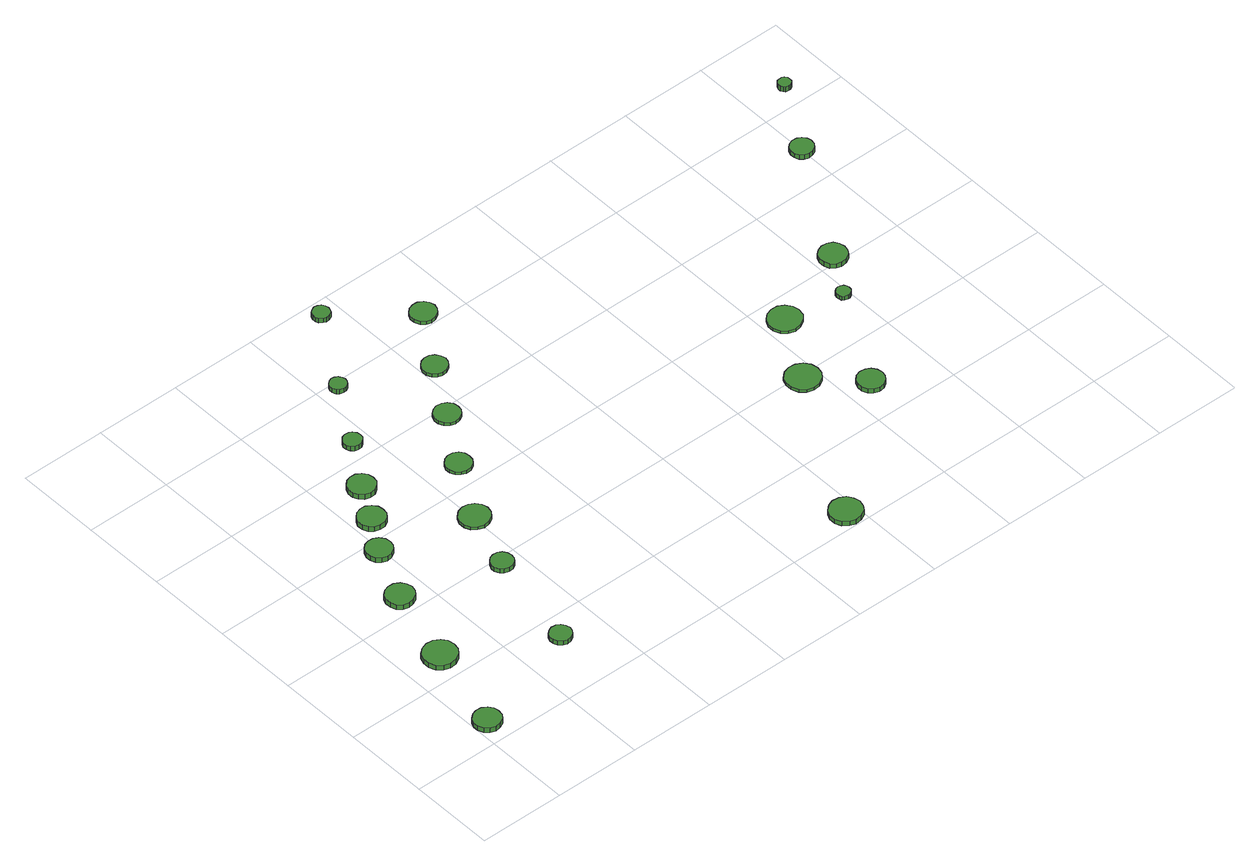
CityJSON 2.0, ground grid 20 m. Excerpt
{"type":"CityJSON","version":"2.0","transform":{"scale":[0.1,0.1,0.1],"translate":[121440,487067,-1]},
"CityObjects":{
"tree1":{"type":"SolitaryVegetationObject","attributes":{"function":"something"},"geometry":[{"type":"MultiSurface","lod":"1","boundaries":[[[0,1,2,3,4,5,6,7,8,9,10,11,12,13,14]],[[15,16,17,18,19,20,21,22,23,24,25,26,27,28,29]],[[0,29,28,1]],[[1,28,27,2]],[[2,27,26,3]],[[3,26,25,4]],[[4,25,24,5]],[[5,24,23,6]],[[6,23,22,7]],[[7,22,21,8]],[[8,21,20,9]],[[9,20,19,10]],[[10,19,18,11]],[[11,18,17,12]],[[12,17,16,13]],[[13,16,15,14]],[[14,15,29,0]]]}]},
"tree2":{"type":"SolitaryVegetationObject","attributes":{"function":"something"},"geometry":[{"type":"MultiSurface","lod":"1","boundaries":[[[30,31,32,33,34,35,36,37,38,39,40,41,42,43,44]],[[45,46,47,48,49,50,51,52,53,54,55,56,57,58,59]],[[30,59,58,31]],[[31,58,57,32]],[[32,57,56,33]],[[33,56,55,34]],[[34,55,54,35]],[[35,54,53,36]],[[36,53,52,37]],[[37,52,51,38]],[[38,51,50,39]],[[39,50,49,40]],[[40,49,48,41]],[[41,48,47,42]],[[42,47,46,43]],[[43,46,45,44]],[[44,45,59,30]]]}]},
"tree3":{"type":"SolitaryVegetationObject","attributes":{"function":"something"},"geometry":[{"type":"MultiSurface","lod":"1","boundaries":[[[60,61,62,63,64,65,66,67,68,69,70,71,72,73,74]],[[75,76,77,78,79,80,81,82,83,84,85,86,87,88,89]],[[60,89,88,61]],[[61,88,87,62]],[[62,87,86,63]],[[63,86,85,64]],[[64,85,84,65]],[[65,84,83,66]],[[66,83,82,67]],[[67,82,81,68]],[[68,81,80,69]],[[69,80,79,70]],[[70,79,78,71]],[[71,78,77,72]],[[72,77,76,73]],[[73,76,75,74]],[[74,75,89,60]]]}]},
"tree4":{"type":"SolitaryVegetationObject","attributes":{"function":"something"},"geometry":[{"type":"MultiSurface","lod":"1","boundaries":[[[90,91,92,93,94,95,96,97,98,99,100,101,102,103,104]],[[105,106,107,108,109,110,111,112,113,114,115,116,117,118,119]],[[90,119,118,91]],[[91,118,117,92]],[[92,117,116,93]],[[93,116,115,94]],[[94,115,114,95]],[[95,114,113,96]],[[96,113,112,97]],[[97,112,111,98]],[[98,111,110,99]],[[99,110,109,100]],[[100,109,108,101]],[[101,108,107,102]],[[102,107,106,103]],[[103,106,105,104]],[[104,105,119,90]]]}]},
"tree5":{"type":"SolitaryVegetationObject","attributes":{"function":"something"},"geometry":[{"type":"MultiSurface","lod":"1","boundaries":[[[120,121,122,123,124,125,126,127,128,129,130,131,132,133,134]],[[135,136,137,138,139,140,141,142,143,144,145,146,147,148,149]],[[120,149,148,121]],[[121,148,147,122]],[[122,147,146,123]],[[123,146,145,124]],[[124,145,144,125]],[[125,144,143,126]],[[126,143,142,127]],[[127,142,141,128]],[[128,141,140,129]],[[129,140,139,130]],[[130,139,138,131]],[[131,138,137,132]],[[132,137,136,133]],[[133,136,135,134]],[[134,135,149,120]]]}]},
"tree6":{"type":"SolitaryVegetationObject","attributes":{"function":"something"},"geometry":[{"type":"MultiSurface","lod":"1","boundaries":[[[150,151,152,153,154,155,156,157,158,159,160,161,162,163,164]],[[165,166,167,168,169,170,171,172,173,174,175,176,177,178,179]],[[150,179,178,151]],[[151,178,177,152]],[[152,177,176,153]],[[153,176,175,154]],[[154,175,174,155]],[[155,174,173,156]],[[156,173,172,157]],[[157,172,171,158]],[[158,171,170,159]],[[159,170,169,160]],[[160,169,168,161]],[[161,168,167,162]],[[162,167,166,163]],[[163,166,165,164]],[[164,165,179,150]]]}]},
"tree7":{"type":"SolitaryVegetationObject","attributes":{"function":"something"},"geometry":[{"type":"MultiSurface","lod":"1","boundaries":[[[180,181,182,183,184,185,186,187,188,189,190,191,192,193,194]],[[195,196,197,198,199,200,201,202,203,204,205,206,207,208,209]],[[180,209,208,181]],[[181,208,207,182]],[[182,207,206,183]],[[183,206,205,184]],[[184,205,204,185]],[[185,204,203,186]],[[186,203,202,187]],[[187,202,201,188]],[[188,201,200,189]],[[189,200,199,190]],[[190,199,198,191]],[[191,198,197,192]],[[192,197,196,193]],[[193,196,195,194]],[[194,195,209,180]]]}]},
"tree8":{"type":"SolitaryVegetationObject","attributes":{"function":"something"},"geometry":[{"type":"MultiSurface","lod":"1","boundaries":[[[210,211,212,213,214,215,216,217,218,219,220,221,222,223,224]],[[225,226,227,228,229,230,231,232,233,234,235,236,237,238,239]],[[210,239,238,211]],[[211,238,237,212]],[[212,237,236,213]],[[213,236,235,214]],[[214,235,234,215]],[[215,234,233,216]],[[216,233,232,217]],[[217,232,231,218]],[[218,231,230,219]],[[219,230,229,220]],[[220,229,228,221]],[[221,228,227,222]],[[222,227,226,223]],[[223,226,225,224]],[[224,225,239,210]]]}]},
"tree9":{"type":"SolitaryVegetationObject","attributes":{"function":"something"},"geometry":[{"type":"MultiSurface","lod":"1","boundaries":[[[240,241,242,243,244,245,246,247,248,249,250,251,252,253,254]],[[255,256,257,258,259,260,261,262,263,264,265,266,267,268,269]],[[240,269,268,241]],[[241,268,267,242]],[[242,267,266,243]],[[243,266,265,244]],[[244,265,264,245]],[[245,264,263,246]],[[246,263,262,247]],[[247,262,261,248]],[[248,261,260,249]],[[249,260,259,250]],[[250,259,258,251]],[[251,258,257,252]],[[252,257,256,253]],[[253,256,255,254]],[[254,255,269,240]]]}]},
"tree10":{"type":"SolitaryVegetationObject","attributes":{"function":"something"},"geometry":[{"type":"MultiSurface","lod":"1","boundaries":[[[270,271,272,273,274,275,276,277,278,279,280,281,282,283,284]],[[285,286,287,288,289,290,291,292,293,294,295,296,297,298,299]],[[270,299,298,271]],[[271,298,297,272]],[[272,297,296,273]],[[273,296,295,274]],[[274,295,294,275]],[[275,294,293,276]],[[276,293,292,277]],[[277,292,291,278]],[[278,291,290,279]],[[279,290,289,280]],[[280,289,288,281]],[[281,288,287,282]],[[282,287,286,283]],[[283,286,285,284]],[[284,285,299,270]]]}]},
"tree11":{"type":"SolitaryVegetationObject","attributes":{"function":"something"},"geometry":[{"type":"MultiSurface","lod":"1","boundaries":[[[300,301,302,303,304,305,306,307,308,309,310,311,312,313,314]],[[315,316,317,318,319,320,321,322,323,324,325,326,327,328,329]],[[300,329,328,301]],[[301,328,327,302]],[[302,327,326,303]],[[303,326,325,304]],[[304,325,324,305]],[[305,324,323,306]],[[306,323,322,307]],[[307,322,321,308]],[[308,321,320,309]],[[309,320,319,310]],[[310,319,318,311]],[[311,318,317,312]],[[312,317,316,313]],[[313,316,315,314]],[[314,315,329,300]]]}]},
"tree12":{"type":"SolitaryVegetationObject","attributes":{"function":"something"},"geometry":[{"type":"MultiSurface","lod":"1","boundaries":[[[330,331,332,333,334,335,336,337,338,339,340,341,342,343,344]],[[345,346,347,348,349,350,351,352,353,354,355,356,357,358,359]],[[330,359,358,331]],[[331,358,357,332]],[[332,357,356,333]],[[333,356,355,334]],[[334,355,354,335]],[[335,354,353,336]],[[336,353,352,337]],[[337,352,351,338]],[[338,351,350,339]],[[339,350,349,340]],[[340,349,348,341]],[[341,348,347,342]],[[342,347,346,343]],[[343,346,345,344]],[[344,345,359,330]]]}]},
"tree13":{"type":"SolitaryVegetationObject","attributes":{"function":"something"},"geometry":[{"type":"MultiSurface","lod":"1","boundaries":[[[360,361,362,363,364,365,366,367,368,369,370,371,372,373,374]],[[375,376,377,378,379,380,381,382,383,384,385,386,387,388,389]],[[360,389,388,361]],[[361,388,387,362]],[[362,387,386,363]],[[363,386,385,364]],[[364,385,384,365]],[[365,384,383,366]],[[366,383,382,367]],[[367,382,381,368]],[[368,381,380,369]],[[369,380,379,370]],[[370,379,378,371]],[[371,378,377,372]],[[372,377,376,373]],[[373,376,375,374]],[[374,375,389,360]]]}]},
"tree14":{"type":"SolitaryVegetationObject","attributes":{"function":"something"},"geometry":[{"type":"MultiSurface","lod":"1","boundaries":[[[390,391,392,393,394,395,396,397,398,399,400,401,402,403,404]],[[405,406,407,408,409,410,411,412,413,414,415,416,417,418,419]],[[390,419,418,391]],[[391,418,417,392]],[[392,417,416,393]],[[393,416,415,394]],[[394,415,414,395]],[[395,414,413,396]],[[396,413,412,397]],[[397,412,411,398]],[[398,411,410,399]],[[399,410,409,400]],[[400,409,408,401]],[[401,408,407,402]],[[402,407,406,403]],[[403,406,405,404]],[[404,405,419,390]]]}]},
"tree15":{"type":"SolitaryVegetationObject","attributes":{"function":"something"},"geometry":[{"type":"MultiSurface","lod":"1","boundaries":[[[420,421,422,423,424,425,426,427,428,429,430,431,432,433,434]],[[435,436,437,438,439,440,441,442,443,444,445,446,447,448,449]],[[420,449,448,421]],[[421,448,447,422]],[[422,447,446,423]],[[423,446,445,424]],[[424,445,444,425]],[[425,444,443,426]],[[426,443,442,427]],[[427,442,441,428]],[[428,441,440,429]],[[429,440,439,430]],[[430,439,438,431]],[[431,438,437,432]],[[432,437,436,433]],[[433,436,435,434]],[[434,435,449,420]]]}]},
"tree16":{"type":"SolitaryVegetationObject","attributes":{"function":"something"},"geometry":[{"type":"MultiSurface","lod":"1","boundaries":[[[450,451,452,453,454,455,456,457,458,459,460,461,462,463,464]],[[465,466,467,468,469,470,471,472,473,474,475,476,477,478,479]],[[450,479,478,451]],[[451,478,477,452]],[[452,477,476,453]],[[453,476,475,454]],[[454,475,474,455]],[[455,474,473,456]],[[456,473,472,457]],[[457,472,471,458]],[[458,471,470,459]],[[459,470,469,460]],[[460,469,468,461]],[[461,468,467,462]],[[462,467,466,463]],[[463,466,465,464]],[[464,465,479,450]]]}]},
"tree17":{"type":"SolitaryVegetationObject","attributes":{"function":"something"},"geometry":[{"type":"MultiSurface","lod":"1","boundaries":[[[480,481,482,483,484,485,486,487,488,489,490,491,492,493,494]],[[495,496,497,498,499,500,501,502,503,504,505,506,507,508,509]],[[480,509,508,481]],[[481,508,507,482]],[[482,507,506,483]],[[483,506,505,484]],[[484,505,504,485]],[[485,504,503,486]],[[486,503,502,487]],[[487,502,501,488]],[[488,501,500,489]],[[489,500,499,490]],[[490,499,498,491]],[[491,498,497,492]],[[492,497,496,493]],[[493,496,495,494]],[[494,495,509,480]]]}]},
"tree18":{"type":"SolitaryVegetationObject","attributes":{"function":"something"},"geometry":[{"type":"MultiSurface","lod":"1","boundaries":[[[510,511,512,513,514,515,516,517,518,519,520,521,522,523,524]],[[525,526,527,528,529,530,531,532,533,534,535,536,537,538,539]],[[510,539,538,511]],[[511,538,537,512]],[[512,537,536,513]],[[513,536,535,514]],[[514,535,534,515]],[[515,534,533,516]],[[516,533,532,517]],[[517,532,531,518]],[[518,531,530,519]],[[519,530,529,520]],[[520,529,528,521]],[[521,528,527,522]],[[522,527,526,523]],[[523,526,525,524]],[[524,525,539,510]]]}]},
"tree19":{"type":"SolitaryVegetationObject","attributes":{"function":"something"},"geometry":[{"type":"MultiSurface","lod":"1","boundaries":[[[540,541,542,543,544,545,546,547,548,549,550,551,552,553,554]],[[555,556,557,558,559,560,561,562,563,564,565,566,567,568,569]],[[540,569,568,541]],[[541,568,567,542]],[[542,567,566,543]],[[543,566,565,544]],[[544,565,564,545]],[[545,564,563,546]],[[546,563,562,547]],[[547,562,561,548]],[[548,561,560,549]],[[549,560,559,550]],[[550,559,558,551]],[[551,558,557,552]],[[552,557,556,553]],[[553,556,555,554]],[[554,555,569,540]]]}]},
"tree20":{"type":"SolitaryVegetationObject","attributes":{"function":"something"},"geometry":[{"type":"MultiSurface","lod":"1","boundaries":[[[570,571,572,573,574,575,576,577,578,579,580,581,582,583,584]],[[585,586,587,588,589,590,591,592,593,594,595,596,597,598,599]],[[570,599,598,571]],[[571,598,597,572]],[[572,597,596,573]],[[573,596,595,574]],[[574,595,594,575]],[[575,594,593,576]],[[576,593,592,577]],[[577,592,591,578]],[[578,591,590,579]],[[579,590,589,580]],[[580,589,588,581]],[[581,588,587,582]],[[582,587,586,583]],[[583,586,585,584]],[[584,585,599,570]]]}]},
"tree21":{"type":"SolitaryVegetationObject","attributes":{"function":"something"},"geometry":[{"type":"MultiSurface","lod":"1","boundaries":[[[600,601,602,603,604,605,606,607,608,609,610,611,612,613,614]],[[615,616,617,618,619,620,621,622,623,624,625,626,627,628,629]],[[600,629,628,601]],[[601,628,627,602]],[[602,627,626,603]],[[603,626,625,604]],[[604,625,624,605]],[[605,624,623,606]],[[606,623,622,607]],[[607,622,621,608]],[[608,621,620,609]],[[609,620,619,610]],[[610,619,618,611]],[[611,618,617,612]],[[612,617,616,613]],[[613,616,615,614]],[[614,615,629,600]]]}]},
"tree22":{"type":"SolitaryVegetationObject","attributes":{"function":"something"},"geometry":[{"type":"MultiSurface","lod":"1","boundaries":[[[630,631,632,633,634,635,636,637,638,639,640,641,642,643,644]],[[645,646,647,648,649,650,651,652,653,654,655,656,657,658,659]],[[630,659,658,631]],[[631,658,657,632]],[[632,657,656,633]],[[633,656,655,634]],[[634,655,654,635]],[[635,654,653,636]],[[636,653,652,637]],[[637,652,651,638]],[[638,651,650,639]],[[639,650,649,640]],[[640,649,648,641]],[[641,648,647,642]],[[642,647,646,643]],[[643,646,645,644]],[[644,645,659,630]]]}]},
"tree23":{"type":"SolitaryVegetationObject","attributes":{"function":"something"},"geometry":[{"type":"MultiSurface","lod":"1","boundaries":[[[660,661,662,663,664,665,666,667,668,669,670,671,672,673,674]],[[675,676,677,678,679,680,681,682,683,684,685,686,687,688,689]],[[660,689,688,661]],[[661,688,687,662]],[[662,687,686,663]],[[663,686,685,664]],[[664,685,684,665]],[[665,684,683,666]],[[666,683,682,667]],[[667,682,681,668]],[[668,681,680,669]],[[669,680,679,670]],[[670,679,678,671]],[[671,678,677,672]],[[672,677,676,673]],[[673,676,675,674]],[[674,675,689,660]]]}]},
"tree24":{"type":"SolitaryVegetationObject","attributes":{"function":"something"},"geometry":[{"type":"MultiSurface","lod":"1","boundaries":[[[690,691,692,693,694,695,696,697,698,699,700,701,702,703,704]],[[705,706,707,708,709,710,711,712,713,714,715,716,717,718,719]],[[690,719,718,691]],[[691,718,717,692]],[[692,717,716,693]],[[693,716,715,694]],[[694,715,714,695]],[[695,714,713,696]],[[696,713,712,697]],[[697,712,711,698]],[[698,711,710,699]],[[699,710,709,700]],[[700,709,708,701]],[[701,708,707,702]],[[702,707,706,703]],[[703,706,705,704]],[[704,705,719,690]]]}]}
},
"vertices":[
[63,57,18],[61,70,18],[53,80,18],[42,87,18],[29,88,18],[17,84,18],[7,75,18],[2,63,18],[2,51,18],[7,39,18],[17,30,18],[29,26,18],[42,28,18],[53,34,18],[61,44,18],[61,44,6],[53,34,6],[42,28,6],[29,26,6],[17,30,6],[7,39,6],[2,51,6],[2,63,6],[7,75,6],[17,84,6],[29,88,6],[42,87,6],[53,80,6],[61,70,6],[63,57,6],
[120,258,23],[117,274,23],[108,286,23],[94,294,23],[78,296,23],[63,291,23],[51,281,23],[45,266,23],[45,250,23],[51,236,23],[63,225,23],[78,220,23],[94,222,23],[108,230,23],[117,243,23],[117,243,10],[108,230,10],[94,222,10],[78,220,10],[63,225,10],[51,236,10],[45,250,10],[45,266,10],[51,281,10],[63,291,10],[78,296,10],[94,294,10],[108,286,10],[117,274,10],[120,258,10],
[167,440,22],[164,453,22],[156,464,22],[144,471,22],[131,472,22],[118,468,22],[108,459,22],[103,447,22],[103,434,22],[108,421,22],[118,412,22],[131,408,22],[144,410,22],[156,416,22],[164,427,22],[164,427,9],[156,416,9],[144,410,9],[131,408,9],[118,412,9],[108,421,9],[103,434,9],[103,447,9],[108,459,9],[118,468,9],[131,472,9],[144,471,9],[156,464,9],[164,453,9],[167,440,9],
[331,146,17],[328,156,17],[322,165,17],[314,170,17],[303,171,17],[294,168,17],[286,161,17],[282,152,17],[282,141,17],[286,132,17],[294,125,17],[303,122,17],[314,123,17],[322,128,17],[328,136,17],[328,136,6],[322,128,6],[314,123,6],[303,122,6],[294,125,6],[286,132,6],[282,141,6],[282,152,6],[286,161,6],[294,168,6],[303,171,6],[314,170,6],[322,165,6],[328,156,6],[331,146,6],
[223,571,18],[221,583,18],[213,594,18],[202,600,18],[190,601,18],[178,597,18],[169,589,18],[164,577,18],[164,565,18],[169,553,18],[178,545,18],[190,541,18],[202,543,18],[213,549,18],[221,559,18],[221,559,6],[213,549,6],[202,543,6],[190,541,6],[178,545,6],[169,553,6],[164,565,6],[164,577,6],[169,589,6],[178,597,6],[190,601,6],[202,600,6],[213,594,6],[221,583,6],[223,571,6],
[273,650,19],[271,663,19],[263,673,19],[252,680,19],[239,681,19],[226,677,19],[217,668,19],[211,656,19],[211,643,19],[217,631,19],[226,623,19],[239,619,19],[252,620,19],[263,626,19],[271,637,19],[271,637,6],[263,626,6],[252,620,6],[239,619,6],[226,623,6],[217,631,6],[211,643,6],[211,656,6],[217,668,6],[226,677,6],[239,681,6],[252,680,6],[263,673,6],[271,663,6],[273,650,6],
[381,382,17],[379,392,17],[373,401,17],[364,406,17],[353,407,17],[343,404,17],[336,397,17],[331,387,17],[331,377,17],[336,367,17],[343,360,17],[353,357,17],[364,358,17],[373,363,17],[379,372,17],[379,372,6],[373,363,6],[364,358,6],[353,357,6],[343,360,6],[336,367,6],[331,377,6],[331,387,6],[336,397,6],[343,404,6],[353,407,6],[364,406,6],[373,401,6],[379,392,6],[381,382,6],
[319,733,19],[317,746,19],[309,756,19],[298,763,19],[285,764,19],[273,760,19],[263,751,19],[258,739,19],[258,726,19],[263,715,19],[273,706,19],[285,702,19],[298,703,19],[309,710,19],[317,720,19],[317,720,6],[309,710,6],[298,703,6],[285,702,6],[273,706,6],[263,715,6],[258,726,6],[258,739,6],[263,751,6],[273,760,6],[285,764,6],[298,763,6],[309,756,6],[317,746,6],[319,733,6],
[438,520,14],[435,534,14],[426,545,14],[414,552,14],[400,554,14],[386,550,14],[375,540,14],[369,527,14],[369,512,14],[375,499,14],[386,490,14],[400,485,14],[414,487,14],[426,494,14],[435,506,14],[435,506,6],[426,494,6],[414,487,6],[400,485,6],[386,490,6],[375,499,6],[369,512,6],[369,527,6],[375,540,6],[386,550,6],[400,554,6],[414,552,6],[426,545,6],[435,534,6],[438,520,6],
[382,844,18],[381,852,18],[375,860,18],[368,864,18],[359,865,18],[350,862,18],[344,856,18],[340,848,18],[340,839,18],[344,831,18],[350,825,18],[359,823,18],[368,823,18],[375,828,18],[381,835,18],[381,835,6],[375,828,6],[368,823,6],[359,823,6],[350,825,6],[344,831,6],[340,839,6],[340,848,6],[344,856,6],[350,862,6],[359,865,6],[368,864,6],[375,860,6],[381,852,6],[382,844,6],
[509,657,14],[507,669,14],[500,679,14],[489,685,14],[477,686,14],[466,682,14],[457,674,14],[452,663,14],[452,651,14],[457,640,14],[466,632,14],[477,628,14],[489,629,14],[500,635,14],[507,645,14],[507,645,6],[500,635,6],[489,629,6],[477,628,6],[466,632,6],[457,640,6],[452,651,6],[452,663,6],[457,674,6],[466,682,6],[477,686,6],[489,685,6],[500,679,6],[507,669,6],[509,657,6],
[466,986,18],[464,993,18],[459,1000,18],[452,1004,18],[445,1005,18],[437,1002,18],[431,997,18],[428,990,18],[428,982,18],[431,974,18],[437,969,18],[445,967,18],[452,967,18],[459,971,18],[464,978,18],[464,978,6],[459,971,6],[452,967,6],[445,967,6],[437,969,6],[431,974,6],[428,982,6],[428,990,6],[431,997,6],[437,1002,6],[445,1005,6],[452,1004,6],[459,1000,6],[464,993,6],[466,986,6],
[587,780,14],[585,792,14],[577,802,14],[567,808,14],[554,810,14],[543,806,14],[533,798,14],[528,786,14],[528,774,14],[533,763,14],[543,754,14],[554,750,14],[567,752,14],[577,758,14],[585,768,14],[585,768,6],[577,758,6],[567,752,6],[554,750,6],[543,754,6],[533,763,6],[528,774,6],[528,786,6],[533,798,6],[543,806,6],[554,810,6],[567,808,6],[577,802,6],[585,792,6],[587,780,6],
[660,902,14],[657,913,14],[650,923,14],[640,929,14],[628,930,14],[617,927,14],[608,919,14],[603,908,14],[603,896,14],[608,885,14],[617,877,14],[628,874,14],[640,875,14],[650,881,14],[657,890,14],[657,890,6],[650,881,6],[640,875,6],[628,874,6],[617,877,6],[608,885,6],[603,896,6],[603,908,6],[608,919,6],[617,927,6],[628,930,6],[640,929,6],[650,923,6],[657,913,6],[660,902,6],
[577,1164,18],[575,1172,18],[571,1179,18],[563,1183,18],[555,1184,18],[548,1181,18],[541,1176,18],[538,1168,18],[538,1160,18],[541,1152,18],[548,1147,18],[555,1144,18],[563,1145,18],[571,1149,18],[575,1156,18],[575,1156,6],[571,1149,6],[563,1145,6],[555,1144,6],[548,1147,6],[541,1152,6],[538,1160,6],[538,1168,6],[541,1176,6],[548,1181,6],[555,1184,6],[563,1183,6],[571,1179,6],[575,1172,6],[577,1164,6],
[1009,38,19],[1005,53,19],[997,66,19],[983,73,19],[968,75,19],[954,70,19],[942,60,19],[936,46,19],[936,31,19],[942,17,19],[954,7,19],[968,2,19],[983,4,19],[997,11,19],[1005,24,19],[1005,24,7],[997,11,7],[983,4,7],[968,2,7],[954,7,7],[942,17,7],[936,31,7],[936,46,7],[942,60,7],[954,70,7],[968,75,7],[983,73,7],[997,66,7],[1005,53,7],[1009,38,7],
[745,1033,14],[742,1045,14],[735,1055,14],[724,1061,14],[712,1062,14],[700,1058,14],[691,1050,14],[686,1039,14],[686,1027,14],[691,1015,14],[700,1007,14],[712,1003,14],[724,1005,14],[735,1011,14],[742,1021,14],[742,1021,6],[735,1011,6],[724,1005,6],[712,1003,6],[700,1007,6],[691,1015,6],[686,1027,6],[686,1039,6],[691,1050,6],[700,1058,6],[712,1062,6],[724,1061,6],[735,1055,6],[742,1045,6],[745,1033,6],
[1204,390,13],[1201,406,13],[1191,419,13],[1177,427,13],[1161,429,13],[1145,424,13],[1133,413,13],[1127,398,13],[1127,382,13],[1133,367,13],[1145,356,13],[1161,351,13],[1177,353,13],[1191,361,13],[1201,374,13],[1201,374,6],[1191,361,6],[1177,353,6],[1161,351,6],[1145,356,6],[1133,367,6],[1127,382,6],[1127,398,6],[1133,413,6],[1145,424,6],[1161,429,6],[1177,427,6],[1191,419,6],[1201,406,6],[1204,390,6],
[1291,292,17],[1288,305,17],[1281,315,17],[1270,321,17],[1257,323,17],[1245,319,17],[1236,310,17],[1231,299,17],[1231,286,17],[1236,274,17],[1245,266,17],[1257,262,17],[1270,263,17],[1281,270,17],[1288,280,17],[1288,280,6],[1281,270,6],[1270,263,6],[1257,262,6],[1245,266,6],[1236,274,6],[1231,286,6],[1231,299,6],[1236,310,6],[1245,319,6],[1257,323,6],[1270,321,6],[1281,315,6],[1288,305,6],[1291,292,6],
[1287,542,13],[1284,557,13],[1274,570,13],[1261,578,13],[1245,579,13],[1230,574,13],[1219,564,13],[1212,550,13],[1212,534,13],[1219,519,13],[1230,509,13],[1245,504,13],[1261,506,13],[1274,514,13],[1284,526,13],[1284,526,6],[1274,514,6],[1261,506,6],[1245,504,6],[1230,509,6],[1219,519,6],[1212,534,6],[1212,550,6],[1219,564,6],[1230,574,6],[1245,579,6],[1261,578,6],[1274,570,6],[1284,557,6],[1287,542,6],
[1403,521,17],[1402,527,17],[1398,533,17],[1392,536,17],[1386,537,17],[1379,535,17],[1374,530,17],[1372,524,17],[1372,517,17],[1374,511,17],[1379,507,17],[1386,505,17],[1392,505,17],[1398,509,17],[1402,514,17],[1402,514,6],[1398,509,6],[1392,505,6],[1386,505,6],[1379,507,6],[1374,511,6],[1372,517,6],[1372,524,6],[1374,530,6],[1379,535,6],[1386,537,6],[1392,536,6],[1398,533,6],[1402,527,6],[1403,521,6],
[1474,616,18],[1471,629,18],[1464,640,18],[1452,646,18],[1439,647,18],[1427,643,18],[1417,635,18],[1412,623,18],[1412,610,18],[1417,597,18],[1427,589,18],[1439,585,18],[1452,586,18],[1464,593,18],[1471,603,18],[1471,603,6],[1464,593,6],[1452,586,6],[1439,585,6],[1427,589,6],[1417,597,6],[1412,610,6],[1412,623,6],[1417,635,6],[1427,643,6],[1439,647,6],[1452,646,6],[1464,640,6],[1471,629,6],[1474,616,6],
[1622,887,24],[1620,897,24],[1613,906,24],[1604,911,24],[1593,912,24],[1583,909,24],[1575,902,24],[1571,892,24],[1571,881,24],[1575,871,24],[1583,864,24],[1593,861,24],[1604,862,24],[1613,867,24],[1620,876,24],[1620,876,12],[1613,867,12],[1604,862,12],[1593,861,12],[1583,864,12],[1575,871,12],[1571,881,12],[1571,892,12],[1575,902,12],[1583,909,12],[1593,912,12],[1604,911,12],[1613,906,12],[1620,897,12],[1622,887,12],
[1703,1045,30],[1702,1051,30],[1698,1056,30],[1693,1059,30],[1687,1059,30],[1681,1058,30],[1677,1054,30],[1674,1048,30],[1674,1042,30],[1677,1036,30],[1681,1032,30],[1687,1031,30],[1693,1031,30],[1698,1034,30],[1702,1039,30],[1702,1039,17],[1698,1034,17],[1693,1031,17],[1687,1031,17],[1681,1032,17],[1677,1036,17],[1674,1042,17],[1674,1048,17],[1677,1054,17],[1681,1058,17],[1687,1059,17],[1693,1059,17],[1698,1056,17],[1702,1051,17],[1703,1045,17]
]}
